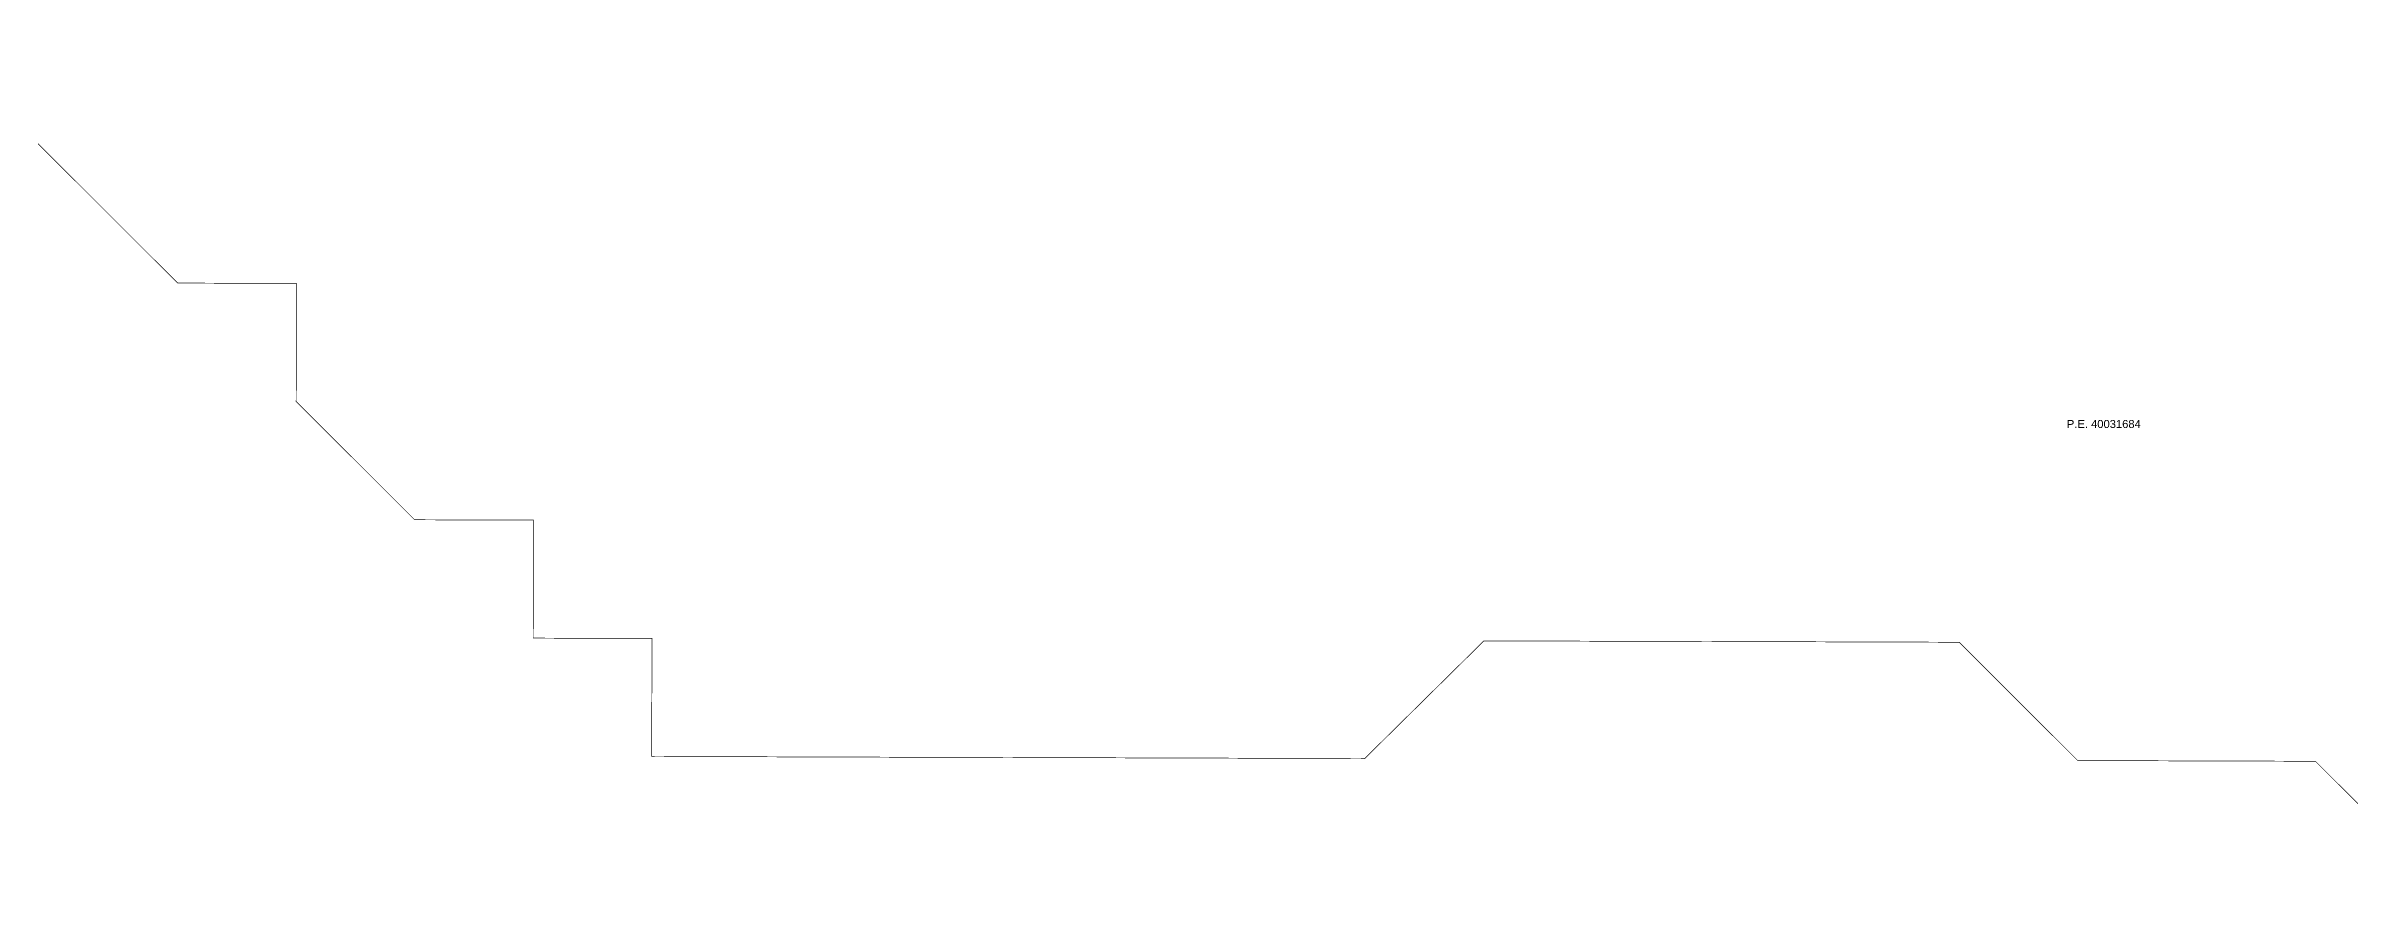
# Model space of a CAD drawing. Header units: metres. Extents: x 561401 to 594056, y 8460144 to 8508504.
# Drawn here: x 575356 to 576076, y 8492742 to 8493003 of the extents above; entities that cross this region are included whole.
import ezdxf
from ezdxf.enums import TextEntityAlignment as Align

# ---------------------------------------------------------------- set-up
doc = ezdxf.new("R2010")
doc.units = ezdxf.units.M
doc.layers.add('1.2. AFECTADOS BASE GRAFICA SUNARP', color=150, linetype='Continuous')
doc.layers.add('1.3 ETIQUETA P.E. Y U.C.', color=1, linetype='Continuous')
doc.styles.add('Arial', font='arial.ttf', dxfattribs={"height": 1})

msp = doc.modelspace()

# ---------------------------------------------------------------- linework, layer by layer
at = {"layer": '1.2. AFECTADOS BASE GRAFICA SUNARP', "color": 64, "linetype": 'Continuous', "lineweight": -3, "const_width": 0.2}
msp.add_lwpolyline([(575323.44, 8493003.09), (575360.47, 8492966.08), (575397.5, 8492929.07), (575434.63, 8492928.96), (575434.53, 8492892.06), (575471.56, 8492855.05), (575508.69, 8492854.95), (575508.59, 8492818.05), (575545.73, 8492817.94), (575545.62, 8492781.04), (575582.76, 8492780.93), (575619.89, 8492780.82), (575657.03, 8492780.72), (575694.16, 8492780.61), (575731.3, 8492780.5), (575768.44, 8492780.4), (575805.68, 8492817.19), (575842.82, 8492817.08), (575879.95, 8492816.98), (575917.09, 8492816.87), (575954.22, 8492816.76), (575991.25, 8492779.75), (576028.39, 8492779.65), (576065.53, 8492779.54), (576102.56, 8492742.53)], dxfattribs=at)

# ---------------------------------------------------------------- texts
at = {"layer": '1.3 ETIQUETA P.E. Y U.C.', "color": 1, "linetype": 'ByBlock', "lineweight": 13, "style": 'Arial'}
msp.add_text('P.E. 40031684', height=2.5, dxfattribs=at).set_placement((575999.4, 8492885.01), align=Align.MIDDLE_CENTER)

doc.saveas('drawing.dxf')
